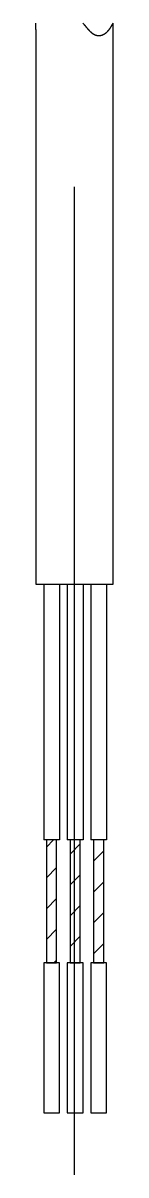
# Model space of a CAD drawing. Extents: x -60 to 109, y -90 to 2.
# Drawn here: x 60.82 to 63.32, y -64.61 to -27.6 of the extents above; entities that cross this region are included whole.
import ezdxf

# ---------------------------------------------------------------- set-up
doc = ezdxf.new("R2010")
doc.units = 0
doc.linetypes.add('CENTER', pattern=[50.8, 31.75, -6.35, 6.35, -6.35])
doc.layers.get('0').update_dxf_attribs({"linetype": 'CONTINUOUS'})
doc.layers.add('CENTER', color=1, linetype='CONTINUOUS')

msp = doc.modelspace()

# ---------------------------------------------------------------- linework, layer by layer
at = {"color": 7, "linetype": 'CONTINUOUS'}
for p, q in [((60.824, -27.72), (60.824, -27.601)), ((60.824, -27.813), (60.824, -27.72)), ((63.324, -45.634), (63.324, -27.601)), ((63.324, -27.846), (63.324, -27.697)), ((60.824, -27.813), (60.824, -45.634)), ((63.324, -27.846), (63.324, -27.813)), ((60.824, -45.634), (63.324, -45.634)), ((61.078, -45.634), (61.078, -53.849)), ((61.586, -45.634), (61.586, -53.849)), ((61.84, -45.634), (61.84, -53.849)), ((62.349, -45.634), (62.349, -53.849)), ((62.603, -45.634), (62.603, -53.849)), ((63.111, -45.634), (63.111, -53.849)), ((61.167, -53.849), (61.078, -53.849)), ((61.167, -53.849), (61.167, -57.801)), ((61.497, -53.849), (61.167, -53.849)), ((61.497, -53.849), (61.167, -53.849)), ((61.586, -53.849), (61.497, -53.849)), ((61.497, -57.801), (61.497, -53.849)), ((61.929, -53.849), (61.84, -53.849)), ((61.929, -53.849), (61.929, -57.801)), ((62.26, -53.849), (61.929, -53.849)), ((62.26, -53.849), (61.929, -53.849)), ((62.349, -53.849), (62.26, -53.849)), ((62.26, -57.801), (62.26, -53.849)), ((62.692, -53.849), (62.603, -53.849)), ((63.022, -53.849), (62.692, -53.849)), ((63.022, -53.849), (62.692, -53.849)), ((62.692, -53.849), (62.692, -57.801)), ((63.111, -53.849), (63.022, -53.849)), ((63.022, -57.801), (63.022, -53.849)), ((61.167, -57.801), (61.078, -57.801)), ((61.078, -57.801), (61.078, -62.614)), ((61.497, -57.801), (61.167, -57.801)), ((61.167, -57.801), (61.497, -57.801)), ((61.167, -57.801), (61.497, -57.801)), ((61.497, -57.801), (61.167, -57.801)), ((61.586, -57.801), (61.497, -57.801)), ((61.586, -62.614), (61.586, -57.801)), ((61.929, -57.801), (61.84, -57.801)), ((61.84, -57.801), (61.84, -62.614)), ((62.26, -57.801), (61.929, -57.801)), ((61.929, -57.801), (62.26, -57.801)), ((61.929, -57.801), (62.26, -57.801)), ((62.26, -57.801), (61.929, -57.801)), ((62.349, -57.801), (62.26, -57.801)), ((62.349, -62.614), (62.349, -57.801)), ((62.692, -57.801), (62.603, -57.801)), ((62.603, -57.801), (62.603, -62.614)), ((63.022, -57.801), (62.692, -57.801)), ((62.692, -57.801), (63.022, -57.801)), ((62.692, -57.801), (63.022, -57.801)), ((63.022, -57.801), (62.692, -57.801)), ((63.111, -57.801), (63.022, -57.801)), ((63.111, -62.614), (63.111, -57.801)), ((61.078, -62.614), (61.586, -62.614)), ((61.84, -62.614), (62.349, -62.614)), ((62.603, -62.614), (63.111, -62.614))]:
    msp.add_line(p, q, dxfattribs=at)
at = {"color": 3, "linetype": 'CONTINUOUS'}
for p, q in [((61.167, -54.079), (61.397, -53.849)), ((61.929, -54.307), (62.26, -53.976)), ((62.692, -54.534), (63.022, -54.203)), ((61.167, -55.069), (61.497, -54.739)), ((61.929, -55.296), (62.26, -54.966)), ((62.692, -55.524), (63.022, -55.193)), ((61.167, -56.059), (61.497, -55.729)), ((61.929, -56.286), (62.26, -55.956)), ((62.692, -56.514), (63.022, -56.183)), ((61.167, -57.049), (61.497, -56.719)), ((61.929, -57.276), (62.26, -56.946)), ((62.692, -57.504), (63.022, -57.173)), ((61.404, -57.801), (61.497, -57.708))]:
    msp.add_line(p, q, dxfattribs=at)
at = {"color": 3}
msp.add_polyline3d([(62.342, -27.601, 0), (62.345, -27.604, 0), (62.348, -27.608, 0), (62.351, -27.612, 0), (62.354, -27.615, 0), (62.357, -27.619, 0), (62.36, -27.623, 0), (62.363, -27.626, 0), (62.367, -27.63, 0), (62.37, -27.634, 0), (62.373, -27.637, 0), (62.376, -27.641, 0), (62.379, -27.645, 0), (62.382, -27.648, 0), (62.385, -27.652, 0), (62.388, -27.656, 0), (62.391, -27.659, 0), (62.394, -27.663, 0), (62.397, -27.667, 0), (62.4, -27.67, 0), (62.403, -27.674, 0), (62.406, -27.678, 0), (62.41, -27.681, 0), (62.413, -27.685, 0), (62.416, -27.689, 0), (62.419, -27.692, 0), (62.422, -27.696, 0), (62.425, -27.7, 0), (62.428, -27.703, 0), (62.431, -27.707, 0), (62.434, -27.711, 0), (62.437, -27.715, 0), (62.44, -27.718, 0), (62.443, -27.722, 0), (62.447, -27.726, 0), (62.45, -27.729, 0), (62.453, -27.733, 0), (62.456, -27.736, 0), (62.459, -27.74, 0), (62.462, -27.744, 0), (62.465, -27.747, 0), (62.468, -27.751, 0), (62.471, -27.755, 0), (62.474, -27.758, 0), (62.478, -27.762, 0), (62.481, -27.766, 0), (62.484, -27.769, 0), (62.487, -27.773, 0), (62.49, -27.776, 0), (62.493, -27.78, 0), (62.497, -27.784, 0), (62.5, -27.787, 0), (62.503, -27.791, 0), (62.506, -27.794, 0), (62.509, -27.798, 0), (62.513, -27.802, 0), (62.516, -27.805, 0), (62.519, -27.809, 0), (62.522, -27.812, 0), (62.526, -27.816, 0), (62.529, -27.819, 0), (62.532, -27.823, 0), (62.535, -27.826, 0), (62.539, -27.83, 0), (62.542, -27.834, 0), (62.545, -27.837, 0), (62.548, -27.84, 0), (62.552, -27.844, 0), (62.555, -27.847, 0), (62.559, -27.851, 0), (62.562, -27.854, 0), (62.565, -27.858, 0), (62.569, -27.861, 0), (62.572, -27.864, 0), (62.576, -27.868, 0), (62.579, -27.871, 0), (62.583, -27.874, 0), (62.586, -27.878, 0), (62.59, -27.881, 0), (62.593, -27.884, 0), (62.597, -27.887, 0), (62.6, -27.89, 0), (62.604, -27.894, 0), (62.608, -27.897, 0), (62.611, -27.9, 0), (62.615, -27.903, 0), (62.619, -27.906, 0), (62.622, -27.909, 0), (62.626, -27.912, 0), (62.63, -27.915, 0), (62.634, -27.918, 0), (62.638, -27.921, 0), (62.642, -27.924, 0), (62.645, -27.927, 0), (62.649, -27.929, 0), (62.653, -27.932, 0), (62.657, -27.935, 0), (62.661, -27.938, 0), (62.665, -27.94, 0), (62.669, -27.943, 0), (62.673, -27.945, 0), (62.678, -27.948, 0), (62.682, -27.951, 0), (62.686, -27.953, 0), (62.69, -27.956, 0), (62.694, -27.958, 0), (62.699, -27.96, 0), (62.703, -27.963, 0), (62.707, -27.965, 0), (62.712, -27.967, 0), (62.716, -27.969, 0), (62.721, -27.971, 0), (62.725, -27.974, 0), (62.729, -27.976, 0), (62.734, -27.977, 0), (62.738, -27.979, 0), (62.743, -27.981, 0), (62.747, -27.983, 0), (62.752, -27.985, 0), (62.757, -27.986, 0), (62.761, -27.988, 0), (62.766, -27.989, 0), (62.77, -27.991, 0), (62.775, -27.992, 0), (62.78, -27.994, 0), (62.784, -27.995, 0), (62.789, -27.996, 0), (62.794, -27.997, 0), (62.798, -27.998, 0), (62.803, -27.999, 0), (62.808, -28, 0), (62.813, -28.001, 0), (62.817, -28.002, 0), (62.822, -28.003, 0), (62.827, -28.003, 0), (62.832, -28.004, 0), (62.836, -28.004, 0), (62.841, -28.005, 0), (62.846, -28.005, 0), (62.851, -28.005, 0), (62.855, -28.005, 0), (62.86, -28.005, 0), (62.865, -28.005, 0), (62.87, -28.005, 0), (62.875, -28.005, 0), (62.88, -28.004, 0), (62.884, -28.004, 0), (62.889, -28.003, 0), (62.894, -28.003, 0), (62.899, -28.002, 0), (62.904, -28.002, 0), (62.908, -28.001, 0), (62.913, -28, 0), (62.918, -27.999, 0), (62.923, -27.998, 0), (62.927, -27.997, 0), (62.932, -27.996, 0), (62.937, -27.995, 0), (62.941, -27.993, 0), (62.946, -27.992, 0), (62.951, -27.991, 0), (62.956, -27.989, 0), (62.96, -27.988, 0), (62.965, -27.986, 0), (62.969, -27.984, 0), (62.974, -27.983, 0), (62.979, -27.981, 0), (62.983, -27.979, 0), (62.988, -27.977, 0), (62.992, -27.975, 0), (62.997, -27.973, 0), (63.001, -27.971, 0), (63.006, -27.969, 0), (63.01, -27.967, 0), (63.015, -27.965, 0), (63.019, -27.963, 0), (63.023, -27.96, 0), (63.028, -27.958, 0), (63.032, -27.956, 0), (63.036, -27.953, 0), (63.041, -27.951, 0), (63.045, -27.948, 0), (63.049, -27.946, 0), (63.053, -27.943, 0), (63.057, -27.941, 0), (63.061, -27.938, 0), (63.065, -27.935, 0), (63.069, -27.933, 0), (63.073, -27.93, 0), (63.077, -27.927, 0), (63.081, -27.924, 0), (63.085, -27.921, 0), (63.089, -27.918, 0), (63.092, -27.915, 0), (63.096, -27.912, 0), (63.1, -27.909, 0), (63.103, -27.906, 0), (63.107, -27.903, 0), (63.111, -27.9, 0), (63.114, -27.897, 0), (63.118, -27.894, 0), (63.121, -27.89, 0), (63.125, -27.887, 0), (63.128, -27.884, 0), (63.132, -27.881, 0), (63.135, -27.877, 0), (63.138, -27.874, 0), (63.142, -27.871, 0), (63.145, -27.867, 0), (63.148, -27.864, 0), (63.152, -27.86, 0), (63.155, -27.857, 0), (63.158, -27.853, 0), (63.161, -27.85, 0), (63.164, -27.846, 0), (63.168, -27.843, 0), (63.171, -27.839, 0), (63.174, -27.835, 0), (63.177, -27.832, 0), (63.18, -27.828, 0), (63.183, -27.824, 0), (63.186, -27.821, 0), (63.189, -27.817, 0), (63.192, -27.813, 0), (63.195, -27.809, 0), (63.198, -27.805, 0), (63.2, -27.802, 0), (63.203, -27.798, 0), (63.206, -27.794, 0), (63.209, -27.79, 0), (63.212, -27.786, 0), (63.215, -27.782, 0), (63.218, -27.778, 0), (63.22, -27.774, 0), (63.223, -27.77, 0), (63.226, -27.766, 0), (63.228, -27.762, 0), (63.231, -27.758, 0), (63.234, -27.754, 0), (63.236, -27.75, 0), (63.239, -27.746, 0), (63.242, -27.742, 0), (63.244, -27.738, 0), (63.247, -27.733, 0), (63.25, -27.729, 0), (63.252, -27.725, 0), (63.255, -27.721, 0), (63.257, -27.717, 0), (63.26, -27.713, 0), (63.262, -27.709, 0), (63.265, -27.704, 0), (63.267, -27.7, 0), (63.27, -27.696, 0), (63.272, -27.692, 0), (63.275, -27.687, 0), (63.277, -27.683, 0), (63.28, -27.679, 0), (63.282, -27.675, 0), (63.285, -27.67, 0), (63.287, -27.666, 0), (63.29, -27.662, 0), (63.292, -27.657, 0), (63.295, -27.653, 0), (63.297, -27.649, 0), (63.299, -27.645, 0), (63.302, -27.64, 0), (63.304, -27.636, 0), (63.307, -27.632, 0), (63.309, -27.627, 0), (63.312, -27.623, 0), (63.314, -27.619, 0), (63.316, -27.614, 0), (63.319, -27.61, 0), (63.321, -27.606, 0), (63.324, -27.601, 0)], dxfattribs=at)
at = {"layer": 'CENTER', "color": 1, "linetype": 'CENTER'}
msp.add_line((62.074, -64.614), (62.074, 2), dxfattribs=at)

doc.saveas('drawing.dxf')
